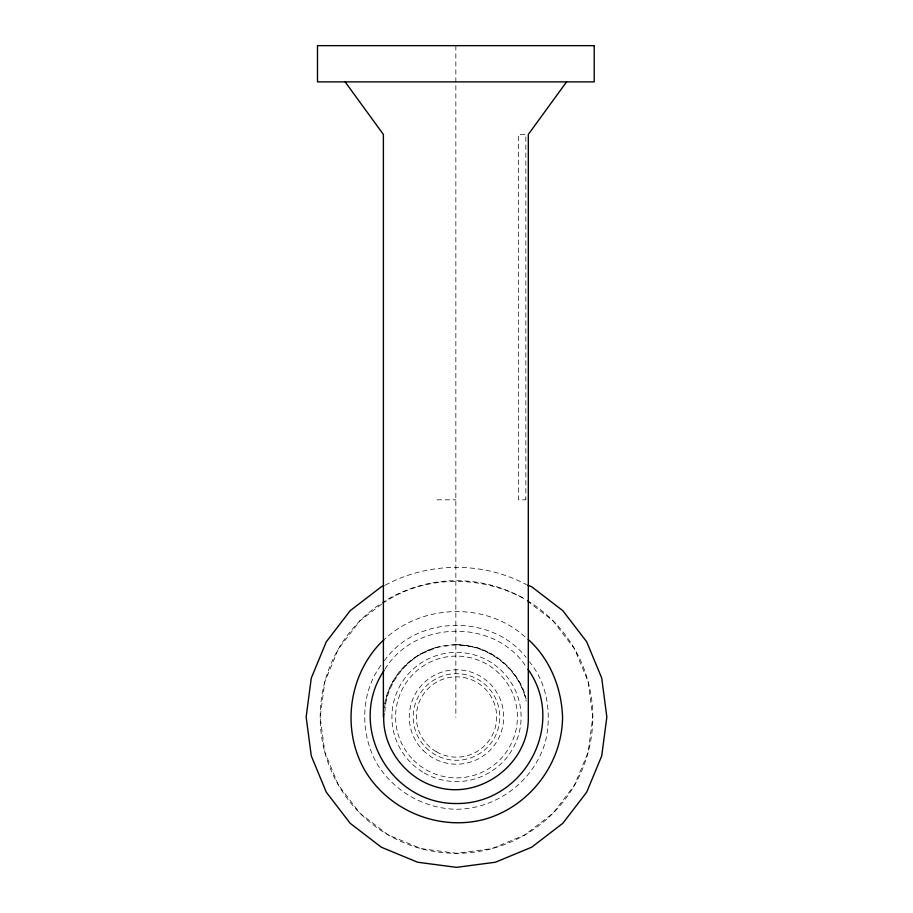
<?xml version="1.0" encoding="UTF-8"?>
<svg xmlns="http://www.w3.org/2000/svg" width="913" height="913" viewBox="0 0 913 913"><rect width="100%" height="100%" fill="white"/><g stroke="black" fill="none" stroke-linecap="round" stroke-linejoin="round"><path stroke-width="0.68" stroke-dasharray="4.57 3.42" d="M384.624 707.826C387.158 679.181 409.891 655.02 437.087 647.214L437.772 647.112M384.852 711.649C385.879 688.197 400.214 667.015 419.718 654.587L437.122 647.283L456.5 644.646L475.228 647.112C499.183 654.039 518.869 672.984 525.877 697.03M380.915 665.246C360.236 693.298 359.996 733.002 376.601 763.131C393.32 790.989 424.02 808.713 456.5 809.26C497.288 809.032 534.835 780.216 545.62 740.877C551.737 713.932 547.572 683.483 529.494 661.879M384.362 660.75C416.374 615.008 491.822 613.445 526.048 657.383M385.001 669.252C414.764 619.687 495.108 618.215 526.276 667.015M381.577 604.155L360.121 620.623L338.461 648.846L324.845 681.726L320.201 717.002L324.845 752.278L338.461 785.146L360.121 813.38L388.345 835.041L421.224 848.656L456.5 853.301L491.776 848.656L524.655 835.041L552.879 813.38L574.539 785.146L588.155 752.278L592.799 717.002L588.155 681.726L574.539 648.846L552.879 620.623L526.915 600.686M382.707 603.288C424.26 574.905 480.991 574.882 524.655 598.951A136.299 136.299 0 0 0 382.296 602.66M382.593 641.154C420.459 603.584 486.755 601.085 526.014 637.788M385.206 585.176C428.676 561.803 482.909 561.29 526.493 584.64M526.39 698.274L525.831 698.434A72.458 72.458 0 0 0 384.658 703.718M437.087 499.822L455.849 499.822M455.849 644.749C488.603 644.909 519.451 668.887 526.185 701.127M455.849 45.65L455.849 717.207M527.086 600.4A136.299 136.299 0 0 1 561.529 803.874A136.299 136.299 0 0 1 355.191 808.188A136.299 136.299 0 0 1 381.109 603.447M525.831 498.601L525.808 499.822L518.595 499.822L518.595 134.439L525.831 134.439L525.831 498.601M425.892 747.61A43.288 43.288 0 0 0 498.315 728.197A43.288 43.288 0 0 0 445.293 675.186A43.288 43.288 0 0 0 425.892 747.61M413.441 760.061A60.897 60.897 0 0 0 515.32 732.762A60.897 60.897 0 0 0 440.739 658.17A60.897 60.897 0 0 0 413.441 760.061M424.203 772.934A64.595 64.595 0 0 0 521.095 717.002A64.595 64.595 0 0 0 424.203 661.058A64.595 64.595 0 0 0 424.203 772.934M436.425 751.776A40.161 40.161 0 0 0 496.661 717.002A40.161 40.161 0 0 0 436.425 682.216A40.161 40.161 0 0 0 436.425 751.776M423.118 750.383A47.214 47.214 0 0 0 502.104 729.213A47.214 47.214 0 0 0 444.277 671.397A47.214 47.214 0 0 0 423.118 750.383"/><path stroke-width="1.37" d="M566.562 81.885L528.307 134.439L528.307 717.207C529.152 763.097 481.208 799.891 437.087 787.189C405.132 778.469 381.12 746.48 383.916 713.19M384.145 670.37C346.495 725.995 389.657 804.011 456.5 803.531C523.868 804.102 567.156 724.58 527.999 669.252M383.7 640.31L381.497 641.999C348.526 675.335 341.428 729.293 364.641 770.036C388.31 810.504 438.594 831.332 483.947 819.452C529.175 807.058 562.305 763.884 562.568 717.002C561.506 687.957 550.025 659.026 528.205 639.465M383.916 585.712L381.326 586.785L350.181 610.683L326.295 641.828L311.276 678.085L306.152 717.002L311.276 755.907L326.295 792.176L350.181 823.309L381.326 847.207L417.583 862.226L456.5 867.35L495.417 862.226L531.674 847.207L562.819 823.309L586.705 792.176L601.724 755.907L606.848 717.002L601.724 678.085L586.705 641.828L562.819 610.683L531.674 586.785L527.794 585.176M345.137 81.885L383.392 134.439L383.392 717.207M594.203 45.65L317.496 45.65L317.496 81.885L594.203 81.885L594.203 45.65"/></g></svg>
